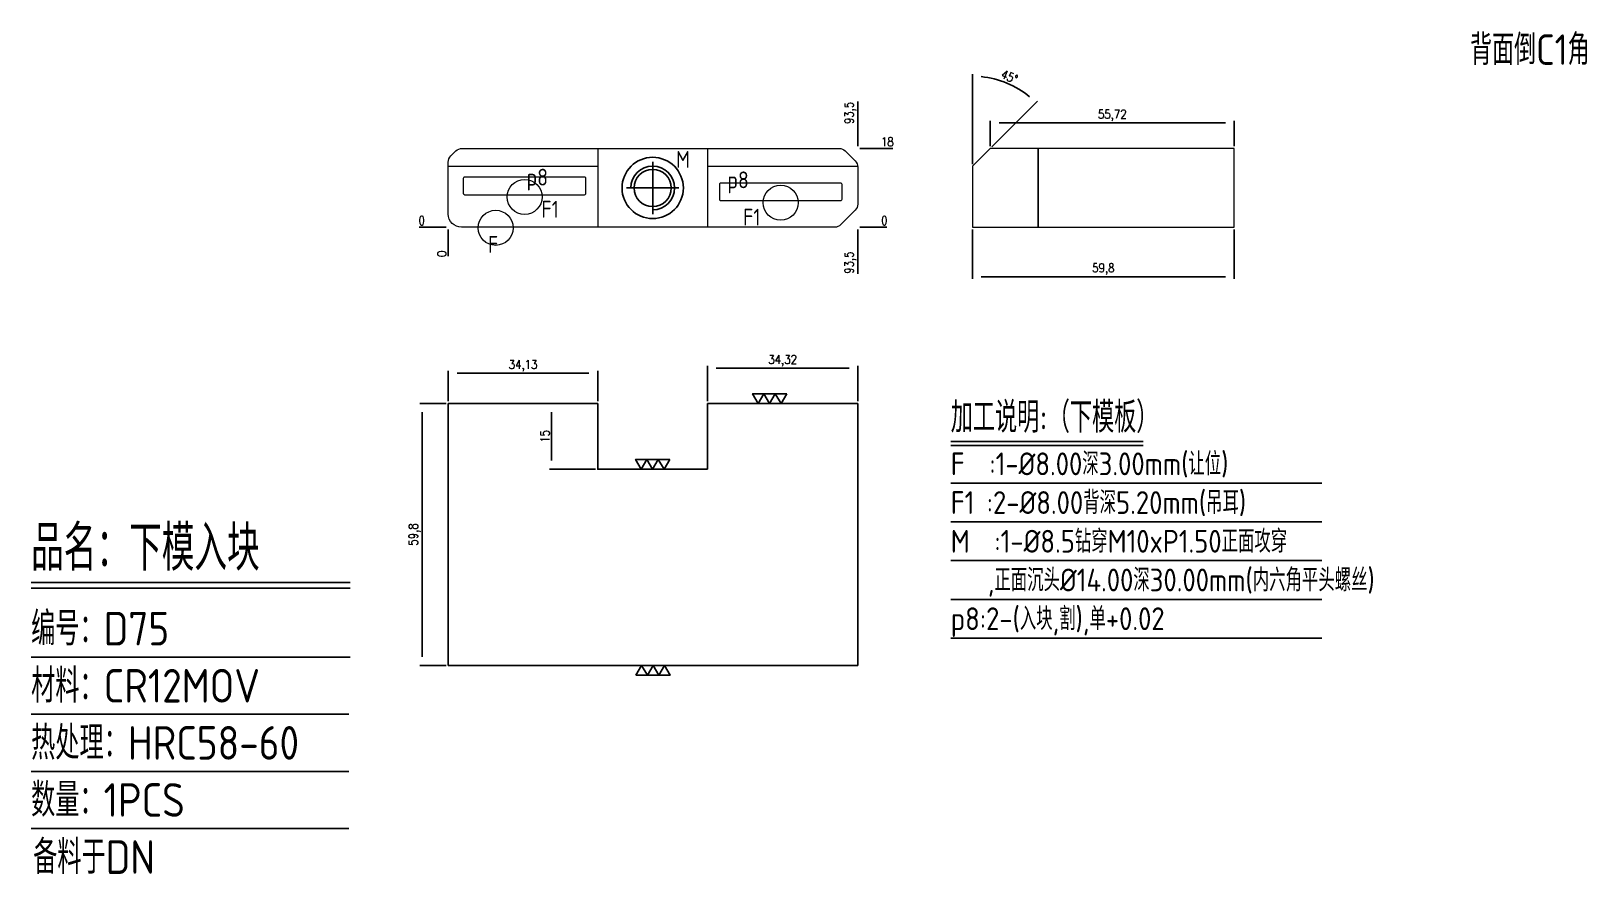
# Model space of a CAD drawing. Header units: millimetres. Extents: x 102273 to 102628, y -3019 to -2826.
import ezdxf
from ezdxf.enums import TextEntityAlignment as Align

# ---------------------------------------------------------------- set-up
doc = ezdxf.new("R2010")
doc.units = ezdxf.units.MM
doc.linetypes.add('CENTER', pattern=[0])
doc.linetypes.add('DASHED', pattern=[0])
for name, color, linetype in [('DIE_P', 2, 'Continuous'), ('DIM', 4, 'Continuous'), ('TEXT', 4, 'Continuous')]:
    doc.layers.add(name, color=color, linetype=linetype)
doc.styles.add('gbenor', font='gbenor.shx', dxfattribs={"bigfont": 'gbcbig.shx'})
doc.styles.get("Standard").update_dxf_attribs({"font": 'txt.shx', "width": 0.85, "bigfont": 'ctxt.shx'})
doc.dimstyles.new('T-2-WX', dxfattribs={"dimtxt": 2, "dimasz": 2, "dimexe": 0.5, "dimexo": 0.5, "dimgap": 0.5, "dimtad": 1, "dimtxsty": 'Standard', "dimblk": 'OPEN30', "dimcen": 0, "dimazin": 3, "dimtfac": 1, "dimtmove": 0, "dimatfit": 3, "dimldrblk": 'OPEN30', "dimlwd": -1, "dimlwe": -1})

# ---------------------------------------------------------------- blocks, each defined once
blk = doc.blocks.new('*D7579')
at = {"layer": 'Defpoints', "color": 0}
for p in [(102367.94, -2911.23), (102361.94, -2971.03), (102367.94, -2971.03)]:
    blk.add_point(p, dxfattribs=at)
at = {"layer": 'DIM', "color": 0}
for p, q in [((102367.44, -2911.23), (102361.44, -2911.23)), ((102361.94, -2913.23), (102361.94, -2969.03)), ((102367.44, -2971.03), (102361.44, -2971.03))]:
    blk.add_line(p, q, dxfattribs=at)
at = {"layer": 'DIM', "color": 0, "insert": (102360.25, -2941.13), "char_height": 2, "attachment_point": 5, "rotation": 90}
blk.add_mtext('59,8', dxfattribs=at)
blk = doc.blocks.new('_Open30')
blk = doc.blocks.new('*D7580')
at = {"layer": 'Defpoints', "color": 0}
for p in [(102402.06, -2904.29), (102367.94, -2911.23), (102402.06, -2911.23)]:
    blk.add_point(p, dxfattribs=at)
at = {"layer": 'DIM', "color": 0}
for p, q in [((102367.94, -2910.73), (102367.94, -2903.79)), ((102369.94, -2904.29), (102400.06, -2904.29)), ((102402.06, -2910.73), (102402.06, -2903.79))]:
    blk.add_line(p, q, dxfattribs=at)
at = {"layer": 'DIM', "color": 0, "insert": (102385, -2902.6), "char_height": 2, "attachment_point": 5}
blk.add_mtext('34,13', dxfattribs=at)
blk = doc.blocks.new('*D7581')
at = {"layer": 'Defpoints', "color": 0}
for p in [(102461.44, -2903.16), (102427.12, -2911.23), (102461.44, -2911.23)]:
    blk.add_point(p, dxfattribs=at)
at = {"layer": 'DIM', "color": 0}
for p, q in [((102427.12, -2910.73), (102427.12, -2902.66)), ((102429.12, -2903.16), (102459.44, -2903.16)), ((102461.44, -2910.73), (102461.44, -2902.66))]:
    blk.add_line(p, q, dxfattribs=at)
at = {"layer": 'DIM', "color": 0, "insert": (102444.28, -2901.47), "char_height": 2, "attachment_point": 5}
blk.add_mtext('34,32', dxfattribs=at)
blk = doc.blocks.new('*D7582')
at = {"layer": 'Defpoints', "color": 0}
for p in [(102402.06, -2911.23), (102391.51, -2926.23), (102402.06, -2926.23)]:
    blk.add_point(p, dxfattribs=at)
at = {"layer": 'DIM', "color": 0}
for p, q in [((102401.56, -2911.23), (102391.01, -2911.23)), ((102391.51, -2913.23), (102391.51, -2924.23)), ((102401.56, -2926.23), (102391.01, -2926.23))]:
    blk.add_line(p, q, dxfattribs=at)
at = {"layer": 'DIM', "color": 0, "insert": (102390.01, -2918.73), "char_height": 2, "attachment_point": 5, "rotation": 90}
blk.add_mtext('15', dxfattribs=at)
blk = doc.blocks.new('*D7583')
at = {"layer": 'Defpoints', "color": 0}
for p in [(102487.61, -2870.97), (102547.41, -2870.97), (102547.41, -2882.27)]:
    blk.add_point(p, dxfattribs=at)
at = {"layer": 'DIM', "color": 0}
for p, q in [((102487.61, -2871.47), (102487.61, -2882.77)), ((102547.41, -2871.47), (102547.41, -2882.77)), ((102489.61, -2882.27), (102545.41, -2882.27))]:
    blk.add_line(p, q, dxfattribs=at)
at = {"layer": 'DIM', "color": 0, "insert": (102517.51, -2880.58), "char_height": 2, "attachment_point": 5}
blk.add_mtext('59,8', dxfattribs=at)
blk = doc.blocks.new('*D7584')
at = {"layer": 'Defpoints', "color": 0}
for p in [(102497.88, -2839.26), (102491.69, -2852.97), (102487.61, -2857.05), (102487.61, -2857.05), (102487.61, -2870.97)]:
    blk.add_point(p, dxfattribs=at)
at = {"layer": 'DIM', "color": 0}
for p, q in [((102487.61, -2856.55), (102487.61, -2836)), ((102492.04, -2852.62), (102502.49, -2842.17))]:
    blk.add_line(p, q, dxfattribs=at)
blk.add_arc((102487.61, -2857.05), 20.55, 50.5793, 84.4207, dxfattribs=at)
at = {"layer": 'DIM', "color": 0, "insert": (102496.06, -2836.64), "char_height": 2, "attachment_point": 5, "rotation": 337.5}
blk.add_mtext('45%%d', dxfattribs=at)
blk = doc.blocks.new('*D7585')
at = {"layer": 'Defpoints', "color": 0}
for p in [(102547.41, -2847.16), (102491.69, -2852.97), (102547.41, -2852.97)]:
    blk.add_point(p, dxfattribs=at)
at = {"layer": 'DIM', "color": 0}
for p, q in [((102491.69, -2852.47), (102491.69, -2846.66)), ((102493.69, -2847.16), (102545.41, -2847.16)), ((102547.41, -2852.47), (102547.41, -2846.66))]:
    blk.add_line(p, q, dxfattribs=at)
at = {"layer": 'DIM', "color": 0, "insert": (102519.55, -2845.47), "char_height": 2, "attachment_point": 5}
blk.add_mtext('55,72', dxfattribs=at)
blk = doc.blocks.new('*D7586')
at = {"layer": 'Defpoints', "color": 0}
for p in [(102367.94, -2870.97), (102461.44, -2870.97), (102466.44, -2870.97)]:
    blk.add_point(p, dxfattribs=at)
at = {"layer": 'DIM', "color": 0}
blk.add_line((102461.94, -2870.97), (102468.07, -2870.97), dxfattribs=at)
at = {"layer": 'DIM', "color": 0, "insert": (102467.5, -2869.47), "char_height": 2, "attachment_point": 5}
blk.add_mtext('0', dxfattribs=at)
blk = doc.blocks.new('*D7587')
at = {"layer": 'Defpoints', "color": 0}
for p in [(102461.44, -2852.97), (102466.44, -2852.97), (102367.94, -2870.97)]:
    blk.add_point(p, dxfattribs=at)
at = {"layer": 'DIM', "color": 0}
for p, q in [((102461.94, -2852.97), (102465.44, -2852.97)), ((102465.44, -2852.97), (102462.44, -2852.97)), ((102462.44, -2852.97), (102469.45, -2852.97))]:
    blk.add_line(p, q, dxfattribs=at)
at = {"layer": 'DIM', "color": 0, "insert": (102468.19, -2851.47), "char_height": 2, "attachment_point": 5}
blk.add_mtext('18', dxfattribs=at)
blk = doc.blocks.new('*D7588')
at = {"layer": 'Defpoints', "color": 0}
for p in [(102362.94, -2870.97), (102367.94, -2870.97), (102367.94, -2870.97)]:
    blk.add_point(p, dxfattribs=at)
at = {"layer": 'DIM', "color": 0}
blk.add_line((102367.44, -2870.97), (102361.3, -2870.97), dxfattribs=at)
at = {"layer": 'DIM', "color": 0, "insert": (102361.87, -2869.47), "char_height": 2, "attachment_point": 5}
blk.add_mtext('0', dxfattribs=at)
blk = doc.blocks.new('*D7589')
at = {"layer": 'Defpoints', "color": 0}
for p in [(102367.94, -2870.97), (102461.44, -2870.97), (102461.44, -2875.97)]:
    blk.add_point(p, dxfattribs=at)
at = {"layer": 'DIM', "color": 0}
for p, q in [((102461.44, -2871.47), (102461.44, -2874.97)), ((102461.44, -2874.97), (102461.44, -2871.97)), ((102461.44, -2871.97), (102461.44, -2881.65))]:
    blk.add_line(p, q, dxfattribs=at)
at = {"layer": 'DIM', "color": 0, "insert": (102459.75, -2879.06), "char_height": 2, "attachment_point": 5, "rotation": 90}
blk.add_mtext('93,5', dxfattribs=at)
blk = doc.blocks.new('*D7590')
at = {"layer": 'Defpoints', "color": 0}
for p in [(102367.94, -2870.97), (102367.94, -2870.97), (102367.94, -2875.97)]:
    blk.add_point(p, dxfattribs=at)
at = {"layer": 'DIM', "color": 0}
blk.add_line((102367.94, -2871.47), (102367.94, -2877.6), dxfattribs=at)
at = {"layer": 'DIM', "color": 0, "insert": (102366.44, -2877.04), "char_height": 2, "attachment_point": 5, "rotation": 90}
blk.add_mtext('0', dxfattribs=at)
blk = doc.blocks.new('*D7591')
at = {"layer": 'Defpoints', "color": 0}
for p in [(102461.44, -2847.97), (102461.44, -2852.97), (102367.94, -2870.97)]:
    blk.add_point(p, dxfattribs=at)
at = {"layer": 'DIM', "color": 0}
for p, q in [((102461.44, -2851.97), (102461.44, -2842.29)), ((102461.44, -2852.47), (102461.44, -2848.97)), ((102461.44, -2848.97), (102461.44, -2851.97))]:
    blk.add_line(p, q, dxfattribs=at)
at = {"layer": 'DIM', "color": 0, "insert": (102459.75, -2844.88), "char_height": 2, "attachment_point": 5, "rotation": 90}
blk.add_mtext('93,5', dxfattribs=at)

msp = doc.modelspace()

# ---------------------------------------------------------------- linework, layer by layer
at = {"layer": 'DIE_P', "linetype": 'Continuous', "lineweight": 15}
for p, q in [((102402.061, -2852.971), (102402.061, -2870.971)), ((102427.121, -2852.971), (102427.121, -2870.971)), ((102367.924, -2857.051, 0), (102402.061, -2857.051, 0)), ((102427.121, -2857.051, 0), (102461.427, -2857.051, 0))]:
    msp.add_line(p, q, dxfattribs=at)
at = {"layer": 'DIE_P', "linetype": 'CENTER'}
for p, q in [((102414.605, -2868.011), (102414.605, -2856.011)), ((102408.605, -2862.011), (102420.605, -2862.011))]:
    msp.add_line(p, q, dxfattribs=at)
at = {"layer": 'DIE_P'}
msp.add_line((102502.607, -2852.971), (102502.607, -2870.971), dxfattribs=at)
at = {"layer": 'DIE_P', "linetype": 'Continuous', "lineweight": 15}
msp.add_lwpolyline([(102371.088, -2852.971), (102457.17, -2852.971, -0.1989124), (102458.584, -2853.557), (102460.85, -2855.823, -0.1989124), (102461.436, -2857.237), (102461.436, -2865.684, -0.1989124), (102460.85, -2867.098), (102457.563, -2870.385, -0.1989124), (102456.149, -2870.971), (102370.936, -2870.971, -0.4142136), (102367.936, -2867.971), (102367.936, -2856.123, -0.1989124), (102368.522, -2854.709), (102369.673, -2853.557, -0.1989124)], format="xyb", close=True, dxfattribs=at)
at = {"layer": 'DIE_P', "color": 2, "linetype": 'Continuous', "lineweight": 15}
msp.add_lwpolyline([(102487.607, -2870.971), (102547.407, -2870.971), (102547.407, -2852.971), (102491.687, -2852.971), (102487.607, -2857.051)], close=True, dxfattribs=at)
at = {"layer": 'DIE_P', "color": 1, "linetype": 'Continuous', "lineweight": 15}
for points in [[(102371.346, -2863.246, 0.4142136), (102371.646, -2863.546), (102399.046, -2863.546, 0.4142136), (102399.346, -2863.246), (102399.346, -2859.846, 0.4142136), (102399.046, -2859.546), (102371.646, -2859.546, 0.4142136), (102371.346, -2859.846)], [(102429.836, -2864.591, 0.4142136), (102430.136, -2864.891), (102457.536, -2864.891, 0.4142136), (102457.836, -2864.591), (102457.836, -2861.191, 0.4142136), (102457.536, -2860.891), (102430.136, -2860.891, 0.4142136), (102429.836, -2861.191)]]:
    msp.add_lwpolyline(points, format="xyb", close=True, dxfattribs=at)
at = {"layer": 'DIE_P'}
msp.add_lwpolyline([(102427.121, -2926.233), (102427.121, -2911.233), (102461.436, -2911.233), (102461.436, -2971.033), (102367.936, -2971.033), (102367.936, -2911.233), (102402.061, -2911.233), (102402.061, -2926.233)], close=True, dxfattribs=at)
at = {"layer": 'DIE_P', "linetype": 'Continuous'}
msp.add_circle((102414.605, -2862.011), 7, dxfattribs=at)
at = {"layer": 'DIE_P'}
msp.add_circle((102414.605, -2862.011), 4.25, dxfattribs=at)
at = {"layer": 'DIE_P', "color": 52, "linetype": 'DASHED', "lineweight": 15}
for centre in [(102385.346, -2864.046), (102443.836, -2865.391)]:
    msp.add_circle(centre, 4, dxfattribs=at)
at = {"layer": 'DIE_P', "color": 94, "linetype": 'Continuous', "lineweight": 15}
msp.add_circle((102378.751, -2871.116), 4, dxfattribs=at)
at = {"layer": 'DIE_P'}
msp.add_arc((102414.605, -2862.011), 5, 270, 180, dxfattribs=at)
at = {"layer": 'DIM', "color": 4, "linetype": 'Continuous', "lineweight": 25}
for p, q in [((102272.672, -2952.083), (102345.507, -2952.083)), ((102272.672, -2953.425), (102345.507, -2953.425)), ((102272.672, -2969.15), (102345.507, -2969.15)), ((102272.672, -2982.19), (102345.191, -2982.19)), ((102272.672, -2995.229), (102345.191, -2995.229)), ((102272.672, -3008.269), (102345.191, -3008.269))]:
    msp.add_line(p, q, dxfattribs=at)
at = {"layer": 'TEXT', "color": 3}
for p, q in [((102482.659, -2919.881), (102526.588, -2919.881)), ((102482.659, -2920.791), (102526.588, -2920.791))]:
    msp.add_line(p, q, dxfattribs=at)
at = {"layer": 'TEXT', "color": 3, "linetype": 'Continuous'}
for p, q in [((102482.659, -2929.423), (102567.415, -2929.423)), ((102482.659, -2938.263), (102567.415, -2938.263)), ((102482.659, -2947.103), (102567.415, -2947.103)), ((102482.659, -2955.943), (102567.415, -2955.943)), ((102482.659, -2964.783), (102567.415, -2964.783))]:
    msp.add_line(p, q, dxfattribs=at)
at = {"layer": 'TEXT'}
for points in [[(102445.208, -2908.983), (102443.909, -2911.233), (102442.61, -2908.983), (102441.311, -2911.233), (102440.012, -2908.983), (102438.713, -2911.233), (102437.414, -2908.983), (102445.208, -2908.983)], [(102418.488, -2923.983), (102417.189, -2926.233), (102415.89, -2923.983), (102414.591, -2926.233), (102413.292, -2923.983), (102411.993, -2926.233), (102410.694, -2923.983), (102418.488, -2923.983)], [(102410.789, -2973.283), (102412.088, -2971.033), (102413.387, -2973.283), (102414.686, -2971.033), (102415.985, -2973.283), (102417.284, -2971.033), (102418.583, -2973.283), (102410.789, -2973.283)]]:
    msp.add_lwpolyline(points, close=True, dxfattribs=at)

# ---------------------------------------------------------------- texts
at = {"layer": 'DIM', "color": 3, "linetype": 'Continuous', "lineweight": 25, "style": 'gbenor'}
for s, height, p in [('品名：下模入块', 10.3551, (102272.672, -2949.398)), ('编号：D75', 7.6705, (102272.672, -2966.465)), ('材料：CR12MOV', 7.6705, (102272.672, -2979.505)), ('热处理：HRC58-60', 7.67048, (102272.672, -2992.545)), ('数量：1PCS', 7.6705, (102272.672, -3005.585)), ('备料于DN', 7.6705, (102273.139, -3018.624))]:
    msp.add_text(s, height=height, dxfattribs=at).set_placement(p)
at = {"layer": 'TEXT', "color": 4, "lineweight": 18, "style": 'gbenor'}
msp.add_text('背面倒C1角', height=6.9635, dxfattribs=at).set_placement((102601.266, -2833.915))
at = {"layer": 'TEXT', "color": 4, "style": 'gbenor'}
for s, p in [('M', (102421.523, -2855.5)), ('p8', (102388.256, -2859.547)), ('p8', (102434.099, -2860.167)), ('F1', (102391.172, -2866.881)), ('F1', (102437.23, -2868.686)), ('F', (102378.168, -2874.91))]:
    msp.add_text(s, height=3.84, dxfattribs=at).set_placement(p, align=Align.MIDDLE_CENTER)
for s, height, p in [('加工说明:（下模板）', 7.02, (102482.659, -2917.879)), ('F  :1-%%C8.00深3.00mm(让位)', 5.2, (102482.659, -2927.603)), ('F1 :2-%%c8.00背深5.20mm(吊耳)', 5.2, (102482.659, -2936.443)), ('M  :1-%%c8.5钻穿M10xP1.50正面攻穿', 5.2, (102482.659, -2945.283)), ('   ,正面沉头%%c14.00深30.00mm(内六角平头螺丝)', 5.2, (102482.659, -2954.123))]:
    msp.add_text(s, height=height, dxfattribs=at).set_placement(p)
at = {"layer": 'TEXT', "color": 1, "style": 'gbenor'}
msp.add_text('p8:2-(入块,割),单+0.02', height=5.2, dxfattribs=at).set_placement((102482.659, -2962.963))

# ---------------------------------------------------------------- dimensions: what is measured, and where the dimension line sits
at = {"layer": 'DIM'}
dim = msp.add_angular_dim_2l(base=(102497.88, -2839.257), line1=((102491.687, -2852.971), (102487.607, -2857.051)), line2=((102487.607, -2857.051), (102487.607, -2870.971)), dimstyle='T-2-WX', dxfattribs=at)
dim.commit()
dim.dimension.update_dxf_attribs({"geometry": '*D7584', "text_midpoint": (102496.062, -2836.639)})
at = {"layer": 'DIM', "color": 4}
for feature_location, offset, dtype, origin, picture, middle in [((102461.436, -2852.971), (0, 5), 1, (102367.936, -2870.971), '*D7591', (102459.746, -2844.881)), ((102461.436, -2852.971), (5, 0), 0, (102367.936, -2870.971), '*D7587', (102468.191, -2851.471)), ((102367.936010862, -2870.971204864), (-5, 0), 0, (102367.936010862, -2870.971204864), '*D7588', (102361.869344195, -2869.471204864)), ((102461.436010882, -2870.971204864), (5, 0), 0, (102367.936010862, -2870.971204864), '*D7586', (102467.502677548, -2869.471204864)), ((102367.936010862, -2870.971204864), (0, -5), 1, (102367.936010862, -2870.971204864), '*D7590', (102366.436010862, -2877.037871531)), ((102461.436, -2870.971), (0, -5), 1, (102367.936, -2870.971), '*D7589', (102459.746, -2879.062))]:
    dim = msp.add_ordinate_dim(feature_location=feature_location, offset=offset, dtype=dtype, origin=origin, dimstyle='T-2-WX', dxfattribs=at)
    dim.commit()
    dim.dimension.update_dxf_attribs({"geometry": picture, "text_midpoint": middle})
at = {"layer": 'DIM'}
for base, p1, p2, picture, middle in [((102547.407, -2847.157), (102491.687, -2852.971), (102547.407, -2852.971), '*D7585', (102519.547, -2845.467)), ((102547.407, -2882.274), (102487.607, -2870.971), (102547.407, -2870.971), '*D7583', (102517.507, -2880.584)), ((102402.061010872, -2904.291525321), (102367.936010872, -2911.233073211), (102402.061010872, -2911.233073211), '*D7580', (102384.998510872, -2902.60104913)), ((102461.436010872, -2903.158104284), (102427.121010872, -2911.233073211), (102461.436010872, -2911.233073211), '*D7581', (102444.278510872, -2901.467628094))]:
    dim = msp.add_linear_dim(base=base, p1=p1, p2=p2, dimstyle='T-2-WX', dxfattribs=at)
    dim.commit()
    dim.dimension.update_dxf_attribs({"geometry": picture, "text_midpoint": middle})
for base, p1, p2, picture, middle in [((102361.936, -2971.033, 0), (102367.936, -2911.233, 0), (102367.936, -2971.033, 0), '*D7579', (102360.246, -2941.133, 0)), ((102391.506, -2926.233), (102402.061, -2911.233), (102402.061, -2926.233), '*D7582', (102390.006, -2918.733))]:
    dim = msp.add_linear_dim(base=base, p1=p1, p2=p2, angle=90, dimstyle='T-2-WX', dxfattribs=at)
    dim.commit()
    dim.dimension.update_dxf_attribs({"geometry": picture, "text_midpoint": middle})

doc.saveas('drawing.dxf')
